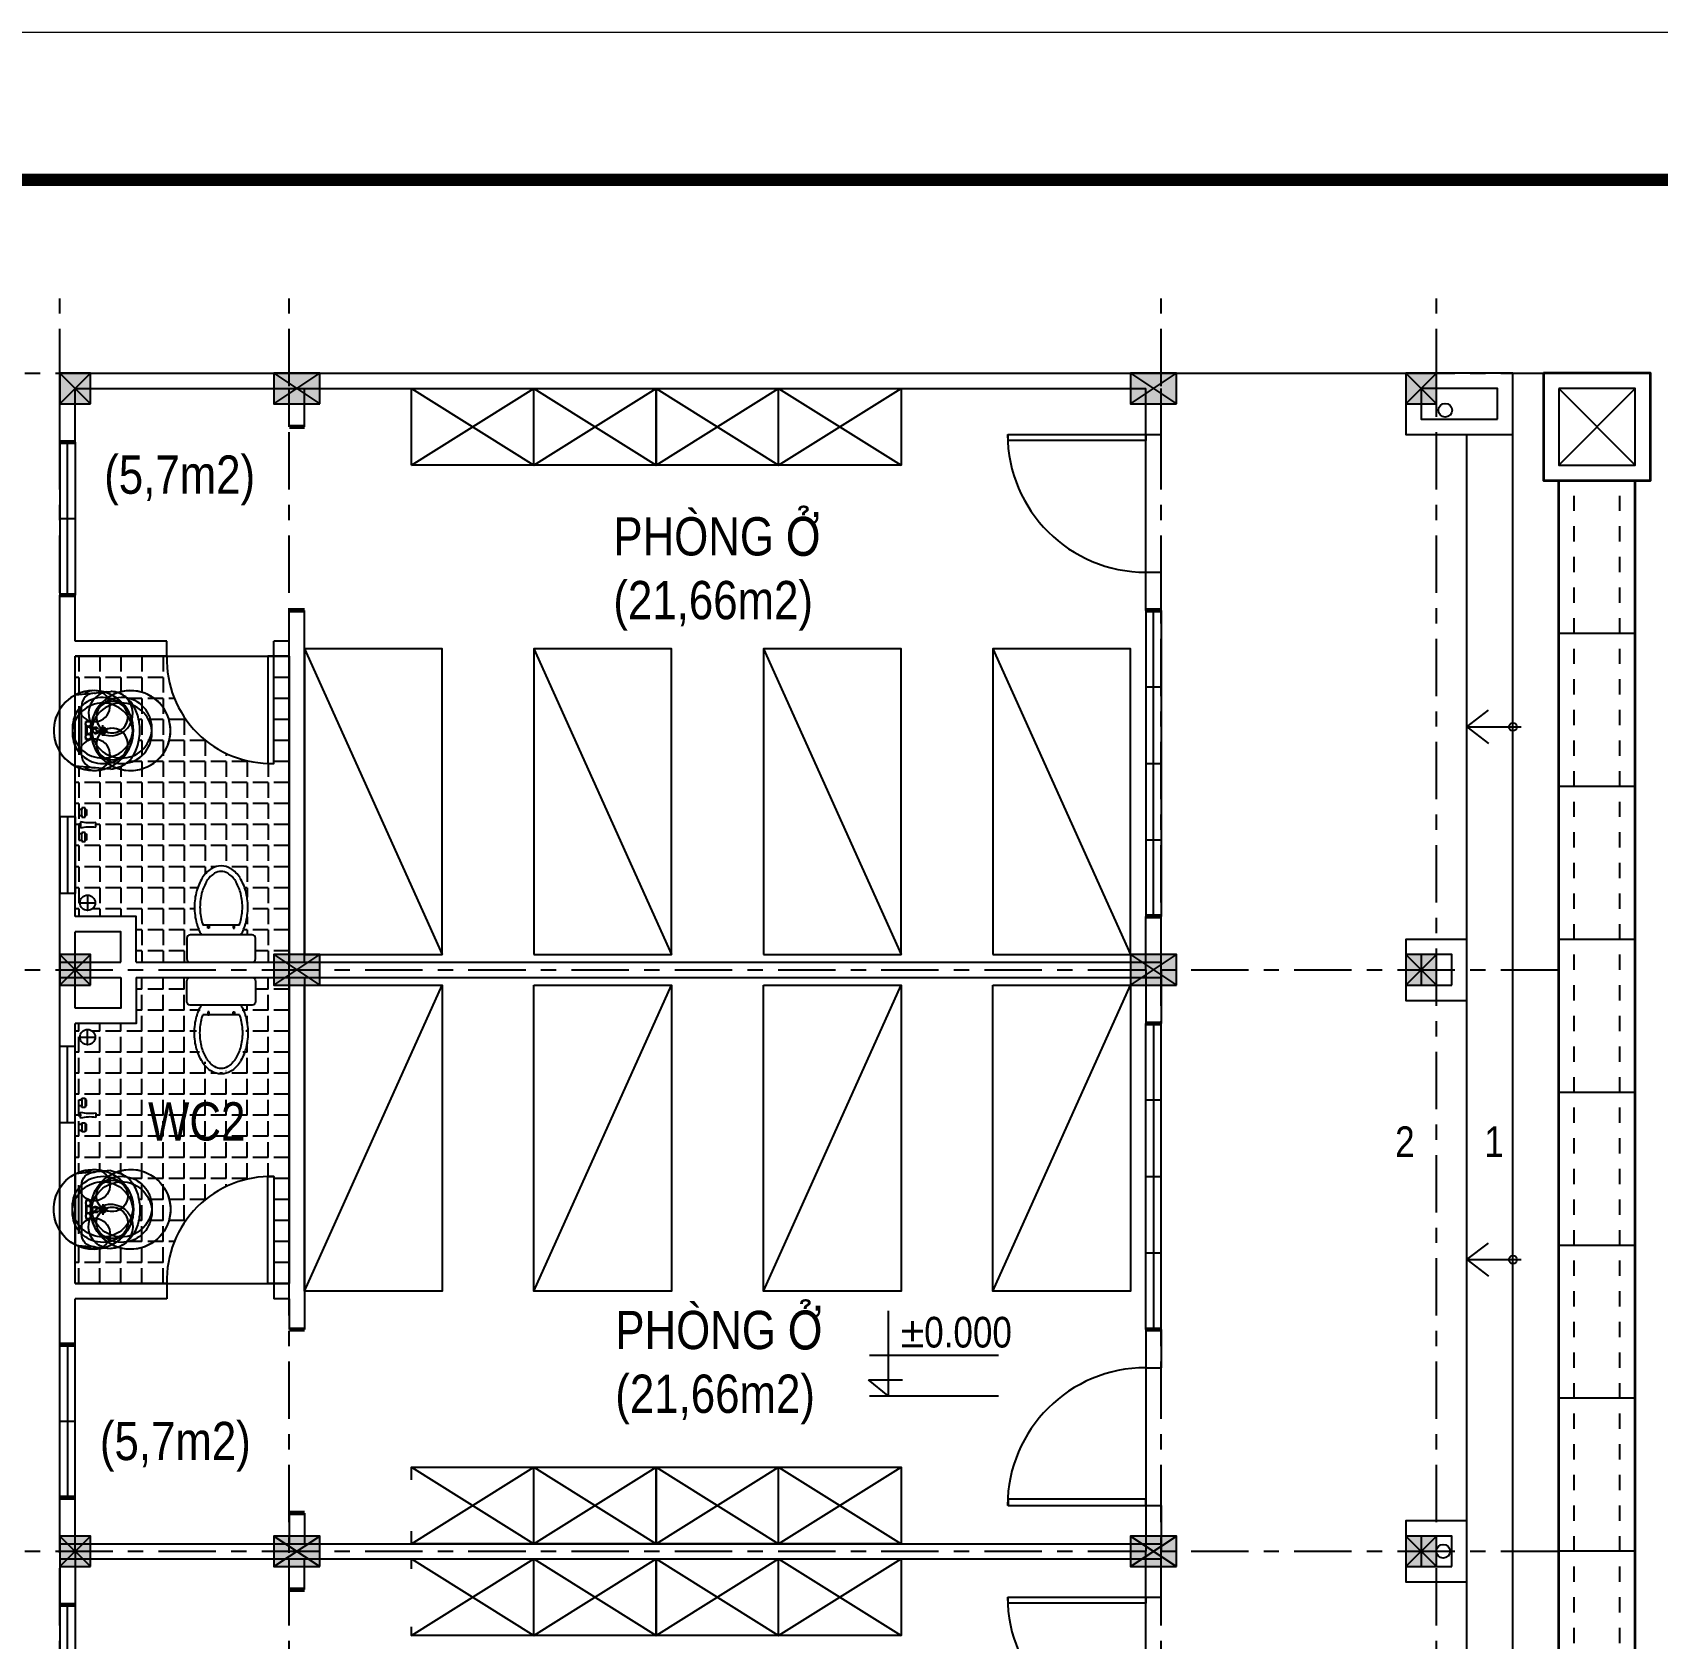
# Model space of a CAD drawing. Header units: millimetres. Extents: x -341 to 79, y 65 to 137.
# Drawn here: x -250.73 to -240.1, y 83.83 to 94.32 of the extents above; entities that cross this region are included whole.
import ezdxf

# ---------------------------------------------------------------- set-up
doc = ezdxf.new("R2010")
doc.units = ezdxf.units.MM
doc.header["$LTSCALE"] = 0.3
doc.header["$MEASUREMENT"] = 0
doc.linetypes.add('CENTER', pattern=[2, 1.25, -0.25, 0.25, -0.25])
doc.linetypes.add('DASHED2', pattern=[0.375, 0.25, -0.125])
doc.layers.get('0').update_dxf_attribs({"linetype": 'CONTINUOUS', "lineweight": 13})
doc.layers.get('DEFPOINTS').update_dxf_attribs({"linetype": 'CONTINUOUS', "lineweight": 13})
for name, color, linetype in [('CHUSO', 141, 'CONTINUOUS'), ('HACTH', 8, 'CONTINUOUS'), ('HATCH', 8, 'CONTINUOUS'), ('KT', 8, 'CONTINUOUS'), ('LAYER 1', 1, 'CONTINUOUS'), ('LAYER1', 1, 'CONTINUOUS'), ('LAYER3', 34, 'CONTINUOUS'), ('LAYER5', 5, 'CONTINUOUS'), ('LAYER7', 7, 'CONTINUOUS'), ('LAYER8', 8, 'CONTINUOUS'), ('THIETBI', 25, 'CONTINUOUS'), ('TUONG', 7, 'CONTINUOUS')]:
    doc.layers.add(name, color=color, linetype=linetype)
doc.layers.add('THOATNUOC', color=4, linetype='CONTINUOUS', lineweight=35)
doc.styles.add('ATTR', font='romans.shx', dxfattribs={"width": 0.8, "height": 0.7})
doc.styles.add('HELVE-KT', font='VHELVCN.TTF')

# ---------------------------------------------------------------- blocks, each defined once
blk = doc.blocks.new('TOILET')
at = {"layer": 'THIETBI', "linetype": 'Continuous'}
for p, q in [((2.25, 0), (-2.25, 0)), ((-2.5, -0.25), (-2.5, -1.75)), ((2.5, -1.75), (2.5, -0.25)), ((-2.25, -2), (2.25, -2)), ((-1.33, -2.7), (1.33, -2.7)), ((-0.96, -2.48), (-0.96, -2.7)), ((-0.86, -2.48), (-0.96, -2.48)), ((-0.96, -2.7), (-0.86, -2.7)), ((-0.86, -2.7), (-0.86, -2.48)), ((0.86, -2.7), (0.86, -2.48)), ((0.86, -2.48), (0.96, -2.48)), ((0.96, -2.7), (0.86, -2.7)), ((0.96, -2.48), (0.96, -2.7))]:
    blk.add_line(p, q, dxfattribs=at)
for centre, radius, start, end in [((-2.25, -0.25), 0.25, 90, 180), ((2.25, -0.25), 0.25, 0, 90), ((-2.25, -1.75), 0.25, 180, 270), ((1.34, -3.66), 3.23, 149.0966, 164.9269), ((-1.34, -3.66), 3.23, 15.0731, 30.9034), ((2.25, -1.75), 0.25, 270, 0), ((2.64, -4.01), 4.58, 164.9269, 180), ((2.64, -4.01), 4.18, 164.9269, 180), ((1.34, -3.66), 2.83, 160.176, 164.9269), ((-1.34, -3.66), 2.83, 15.0731, 19.824), ((-2.64, -4.01), 4.18, 0, 15.0731), ((-2.64, -4.01), 4.58, 360, 15.0731), ((2.64, -4.01), 4.58, 180, 195.0731), ((2.64, -4.01), 4.18, 180, 195.0731), ((-2.64, -4.01), 4.18, 344.9269, 360), ((-2.64, -4.01), 4.58, 344.9269, 0), ((1.34, -4.36), 3.23, 195.0731, 213.0315), ((1.34, -4.36), 2.83, 195.0731, 213.0315), ((-1.34, -4.36), 2.83, 326.9685, 344.9269), ((-1.34, -4.36), 3.23, 326.9685, 344.9269), ((0.52, -4.9), 2.26, 213.0315, 237.5002), ((0.52, -4.9), 1.86, 213.0315, 237.5002), ((0, -5.71), 1.29, 237.5002, 270), ((0, -5.71), 0.893, 237.5002, 270), ((0, -5.71), 0.893, 270, 302.4998), ((0, -5.71), 1.29, 270, 302.4998), ((-0.52, -4.9), 1.86, 302.4998, 326.9685), ((-0.52, -4.9), 2.26, 302.4998, 326.9685)]:
    blk.add_arc(centre, radius, start, end, dxfattribs=at)
blk = doc.blocks.new('la')
at = {"layer": 'THIETBI', "linetype": 'Continuous'}
for p, q in [((-5933, 607097), (-5955, 607330)), ((-5700, 607278), (-5735, 607278)), ((-5700, 607309), (-5700, 607252)), ((-5665, 607278), (-5700, 607278)), ((-5446, 607330), (-5467, 607097)), ((-5944, 607224), (-5944, 607230)), ((-5759, 607200), (-5715, 607200)), ((-5759, 607183), (-5759, 607200)), ((-5759, 607167), (-5759, 607183)), ((-5700, 607167), (-5759, 607167)), ((-5720, 607192), (-5728, 607192)), ((-5728, 607175), (-5672, 607175)), ((-5726, 607183), (-5717, 607183)), ((-5710, 607250), (-5715, 607196)), ((-5641, 607167), (-5700, 607167)), ((-5685, 607196), (-5690, 607250)), ((-5685, 607200), (-5641, 607200)), ((-5675, 607183), (-5684, 607183)), ((-5672, 607192), (-5680, 607192)), ((-5641, 607200), (-5641, 607183)), ((-5641, 607183), (-5641, 607167)), ((-5456, 607230), (-5456, 607224)), ((-5467, 607097), (-5933, 607097)), ((-5700, 607139), (-5859, 607139)), ((-5859, 607122), (-5541, 607122)), ((-5541, 607139), (-5700, 607139))]:
    blk.add_line(p, q, dxfattribs=at)
for centre, radius in [((-5700, 607278), 21.2), ((-5700, 607278), 17), ((-5743, 607183), 17), ((-5658, 607183), 17)]:
    blk.add_circle(centre, radius, dxfattribs=at)
for centre, radius, start, end in [((-5699, 607218), 261, 90, 106.8299), ((-5699, 607218), 261, 73.1701, 90), ((-5787, 607339), 103, 150.4377, 180), ((-5744, 607315), 152, 126.1394, 150.4377), ((-5717, 607278), 198, 106.8299, 126.1394), ((-5681, 607278), 198, 53.8606, 73.1701), ((-5653, 607315), 152, 29.5623, 53.8606), ((-5611, 607339), 103, 0, 29.5623), ((-5810, 607330), 145, 180, 190.3889), ((-5787, 607339), 103, 180, 209.5623), ((-5744, 607363), 152, 209.5623, 233.8606), ((-5653, 607363), 152, 306.1394, 330.4377), ((-5611, 607339), 103, 330.4377, 0), ((-5859, 607224), 84.9, 180, 270), ((-5859, 607224), 102, 218.2453, 270), ((-5717, 607401), 198, 233.8606, 253.1701), ((-5699, 607460), 261, 253.1701, 266.4587), ((-5720, 607196), 4.24, 270, 354.3929), ((-5700, 607232), 20, 59.7473, 120.2527), ((-5699, 607460), 261, 273.0264, 286.8299), ((-5680, 607196), 4.24, 185.6071, 270), ((-5681, 607401), 198, 286.8299, 306.1394), ((-5541, 607224), 84.9, 270, 0), ((-5541, 607224), 102, 270, 321.7547)]:
    blk.add_arc(centre, radius, start, end, dxfattribs=at)
blk.add_spline([(-5446, 607330), (-5488, 607436), (-5558, 607489), (-5649, 607517), (-5751, 607517), (-5842, 607489), (-5912, 607436), (-5950, 607366), (-5955, 607330)], degree=3, dxfattribs=at)
blk = doc.blocks.new('WALFCT1T')
for p, q in [((-5.5, -1), (-5, -1)), ((-5.5, -2), (-5.5, -1)), ((-2.5, -2), (-5.5, -2)), ((-5, -2), (-5, -2.5)), ((-5, -2.5), (-3, -2.5)), ((-3, -1), (-2.5, -1)), ((-3, -2.5), (-3, -2)), ((-2.5, -1), (-2.5, -2)), ((-1, -0.5), (1, -0.5)), ((2.5, -1), (3, -1)), ((2.5, -2), (2.5, -1)), ((5.5, -2), (2.5, -2)), ((3, -2), (3, -2.5)), ((3, -2.5), (5, -2.5)), ((5, -1), (5.5, -1)), ((5, -2.5), (5, -2)), ((5.5, -1), (5.5, -2)), ((0.75, -5.5), (-0.75, -5.5))]:
    blk.add_line(p, q)
for points in [[(-3, 0), (-3, -1), (-5, -1), (-5, 0)], [(-0.25, -0.5), (-0.25, 0), (0.25, 0), (0.25, -0.5)], [(5, 0), (5, -1), (3, -1), (3, 0)]]:
    blk.add_lwpolyline(points, close=True)
for centre, start, end in [((-13.2658, -3.6195), 351.4554, 14.26943), ((13.2658, -3.6195), 165.7306, 188.5446)]:
    blk.add_arc(centre, 12.6562, start, end)
at = {"style": 'ATTR', "width": 0.8, "flags": 9}
blk.add_attdef('ESTCODE', (0, 0), '', height=0.7, dxfattribs=at)

msp = doc.modelspace()

# ---------------------------------------------------------------- hatches: boundary and pattern name
at = {"layer": 'LAYER8', "lineweight": -2, "ltscale": 0.08}
h = msp.add_hatch(color=256, dxfattribs=at)
h.paths.add_polyline_path([(-250.4484, 91.9959), (-250.5484, 92.0959), (-250.5484, 91.8959)])
h.paths.add_polyline_path([(-250.4484, 91.9959), (-250.5484, 91.8959), (-250.3484, 91.8959)])
h.paths.add_polyline_path([(-250.3484, 92.0959), (-250.4484, 91.9959), (-250.3484, 91.8959)])
h.paths.add_polyline_path([(-250.3484, 92.0959), (-250.5484, 92.0959), (-250.4484, 91.9959)])
h = msp.add_hatch(color=256, dxfattribs=at)
h.paths.add_polyline_path([(-249.1484, 92.0959), (-249.1484, 91.8959), (-248.9984, 91.9959)])
h.paths.add_polyline_path([(-248.9984, 91.9959), (-248.8484, 92.0959), (-249.1484, 92.0959)])
h.paths.add_polyline_path([(-249.1484, 91.8959), (-248.8484, 91.8959), (-248.9984, 91.9959)])
h.paths.add_polyline_path([(-248.9984, 91.9959), (-248.8484, 91.8959), (-248.8484, 92.0959)])
h = msp.add_hatch(color=256, dxfattribs=at)
h.paths.add_polyline_path([(-243.5484, 92.0959), (-243.5484, 91.8959), (-243.3984, 91.9959)])
h.paths.add_polyline_path([(-243.3984, 91.9959), (-243.2484, 92.0959), (-243.5484, 92.0959)])
h.paths.add_polyline_path([(-243.5484, 91.8959), (-243.2484, 91.8959), (-243.3984, 91.9959)])
h.paths.add_polyline_path([(-243.3984, 91.9959), (-243.2484, 91.8959), (-243.2484, 92.0959)])
h = msp.add_hatch(color=256, dxfattribs=at)
h.paths.add_polyline_path([(-241.6484, 91.9959), (-241.7484, 92.0959), (-241.7484, 91.8959)])
h.paths.add_polyline_path([(-241.6484, 91.9959), (-241.7484, 91.8959), (-241.5484, 91.8959)])
h.paths.add_polyline_path([(-241.5484, 92.0959), (-241.6484, 91.9959), (-241.5484, 91.8959)])
h.paths.add_polyline_path([(-241.5484, 92.0959), (-241.7484, 92.0959), (-241.6484, 91.9959)])
h = msp.add_hatch(color=256, dxfattribs=at)
h.paths.add_polyline_path([(-241.6484, 91.9959), (-241.7484, 92.0959), (-241.7484, 91.8959)])
h.paths.add_polyline_path([(-241.6484, 91.9959), (-241.7484, 91.8959), (-241.5484, 91.8959)])
h.paths.add_polyline_path([(-241.5484, 92.0959), (-241.6484, 91.9959), (-241.5484, 91.8959)])
h.paths.add_polyline_path([(-241.5484, 92.0959), (-241.7484, 92.0959), (-241.6484, 91.9959)])
h = msp.add_hatch(color=256, dxfattribs=at)
h.paths.add_polyline_path([(-250.4484, 88.1959), (-250.5484, 88.2959), (-250.5484, 88.0959)])
h.paths.add_polyline_path([(-250.4484, 88.1959), (-250.5484, 88.0959), (-250.3484, 88.0959)])
h.paths.add_polyline_path([(-250.3484, 88.2959), (-250.4484, 88.1959), (-250.3484, 88.0959)])
h.paths.add_polyline_path([(-250.3484, 88.2959), (-250.5484, 88.2959), (-250.4484, 88.1959)])
h = msp.add_hatch(color=256, dxfattribs=at)
h.paths.add_polyline_path([(-249.1484, 88.2959), (-249.1484, 88.0959), (-248.9984, 88.1959)])
h.paths.add_polyline_path([(-248.9984, 88.1959), (-248.8484, 88.2959), (-249.1484, 88.2959)])
h.paths.add_polyline_path([(-249.1484, 88.0959), (-248.8484, 88.0959), (-248.9984, 88.1959)])
h.paths.add_polyline_path([(-248.9984, 88.1959), (-248.8484, 88.0959), (-248.8484, 88.2959)])
h = msp.add_hatch(color=256, dxfattribs=at)
h.paths.add_polyline_path([(-243.5484, 88.2959), (-243.5484, 88.0959), (-243.3984, 88.1959)])
h.paths.add_polyline_path([(-243.3984, 88.1959), (-243.2484, 88.2959), (-243.5484, 88.2959)])
h.paths.add_polyline_path([(-243.5484, 88.0959), (-243.2484, 88.0959), (-243.3984, 88.1959)])
h.paths.add_polyline_path([(-243.3984, 88.1959), (-243.2484, 88.0959), (-243.2484, 88.2959)])
h = msp.add_hatch(color=256, dxfattribs=at)
h.paths.add_polyline_path([(-241.6484, 88.1959), (-241.7484, 88.2959), (-241.7484, 88.0959)])
h.paths.add_polyline_path([(-241.6484, 88.1959), (-241.7484, 88.0959), (-241.5484, 88.0959)])
h.paths.add_polyline_path([(-241.5484, 88.2959), (-241.6484, 88.1959), (-241.5484, 88.0959)])
h.paths.add_polyline_path([(-241.5484, 88.2959), (-241.7484, 88.2959), (-241.6484, 88.1959)])
h = msp.add_hatch(color=256, dxfattribs=at)
h.paths.add_polyline_path([(-241.6484, 88.1959), (-241.7484, 88.2959), (-241.7484, 88.0959)])
h.paths.add_polyline_path([(-241.6484, 88.1959), (-241.7484, 88.0959), (-241.5484, 88.0959)])
h.paths.add_polyline_path([(-241.5484, 88.2959), (-241.6484, 88.1959), (-241.5484, 88.0959)])
h.paths.add_polyline_path([(-241.5484, 88.2959), (-241.7484, 88.2959), (-241.6484, 88.1959)])
h = msp.add_hatch(color=256, dxfattribs=at)
h.paths.add_polyline_path([(-250.4484, 84.3959), (-250.5484, 84.4959), (-250.5484, 84.2959)])
h.paths.add_polyline_path([(-250.4484, 84.3959), (-250.5484, 84.2959), (-250.3484, 84.2959)])
h.paths.add_polyline_path([(-250.3484, 84.4959), (-250.4484, 84.3959), (-250.3484, 84.2959)])
h.paths.add_polyline_path([(-250.3484, 84.4959), (-250.5484, 84.4959), (-250.4484, 84.3959)])
h = msp.add_hatch(color=256, dxfattribs=at)
h.paths.add_polyline_path([(-249.1484, 84.4959), (-249.1484, 84.2959), (-248.9984, 84.3959)])
h.paths.add_polyline_path([(-248.9984, 84.3959), (-248.8484, 84.4959), (-249.1484, 84.4959)])
h.paths.add_polyline_path([(-249.1484, 84.2959), (-248.8484, 84.2959), (-248.9984, 84.3959)])
h.paths.add_polyline_path([(-248.9984, 84.3959), (-248.8484, 84.2959), (-248.8484, 84.4959)])
h = msp.add_hatch(color=256, dxfattribs=at)
h.paths.add_polyline_path([(-243.5484, 84.4959), (-243.5484, 84.2959), (-243.3984, 84.3959)])
h.paths.add_polyline_path([(-243.3984, 84.3959), (-243.2484, 84.4959), (-243.5484, 84.4959)])
h.paths.add_polyline_path([(-243.5484, 84.2959), (-243.2484, 84.2959), (-243.3984, 84.3959)])
h.paths.add_polyline_path([(-243.3984, 84.3959), (-243.2484, 84.2959), (-243.2484, 84.4959)])
h = msp.add_hatch(color=256, dxfattribs=at)
h.paths.add_polyline_path([(-241.6484, 84.3959), (-241.7484, 84.4959), (-241.7484, 84.2959)])
h.paths.add_polyline_path([(-241.6484, 84.3959), (-241.7484, 84.2959), (-241.5484, 84.2959)])
h.paths.add_polyline_path([(-241.5484, 84.4959), (-241.6484, 84.3959), (-241.5484, 84.2959)])
h.paths.add_polyline_path([(-241.5484, 84.4959), (-241.7484, 84.4959), (-241.6484, 84.3959)])
h = msp.add_hatch(color=256, dxfattribs=at)
h.paths.add_polyline_path([(-241.6484, 84.3959), (-241.7484, 84.4959), (-241.7484, 84.2959)])
h.paths.add_polyline_path([(-241.6484, 84.3959), (-241.7484, 84.2959), (-241.5484, 84.2959)])
h.paths.add_polyline_path([(-241.5484, 84.4959), (-241.6484, 84.3959), (-241.5484, 84.2959)])
h.paths.add_polyline_path([(-241.5484, 84.4959), (-241.7484, 84.4959), (-241.6484, 84.3959)])
at = {"layer": 'THIETBI', "ltscale": 5}
h = msp.add_hatch(dxfattribs=at)
h.set_pattern_fill('ANGLE', color=256, scale=0.5, angle=90, style=0)
h.set_pattern_definition([(270, (-249.04844, 90.24586), (-0.1375, 8e-18), [0.1, -0.0375]), (180, (-249.04844, 90.24586), (0, 0.1375), [0.1, -0.0375])])
edge = h.paths.add_edge_path()
edge.add_line((-250.0484, 88.2459), (-250.0484, 88.5459))
edge.add_line((-250.0484, 88.5459), (-250.4484, 88.5459))
edge.add_line((-250.4484, 88.5459), (-250.4484, 89.5284))
edge.add_line((-250.4484, 89.5284), (-250.2151, 89.5072))
edge.add_spline(control_points=[(-250.2151, 89.5072), (-250.177, 89.5171), (-250.1096, 89.5348), (-250.0506, 89.6207), (-250.023, 89.7121), (-250.023, 89.8111), (-250.0503, 89.9038), (-250.1034, 89.9752), (-250.1643, 90.0124), (-250.2029, 90.0154), (-250.2151, 90.0163)], knot_values=[0, 0, 0, 0, 113.8972483, 201.6571891, 297.1289658, 398.6438339, 494.1156106, 581.8755515, 661.0895456, 697.5507014, 697.5507014, 697.5507014, 697.5507014], degree=3, periodic=0)
edge.add_line((-250.2151, 90.0163), (-250.4484, 89.9951))
edge.add_line((-250.4484, 89.9951), (-250.4484, 90.2459))
edge.add_line((-250.4484, 90.2459), (-249.8484, 90.2459))
edge.add_arc((-249.1684, 90.2259), 0.6803, 538.31532, 631.68468)
edge.add_line((-249.1484, 89.5459), (-249.1484, 90.2459))
edge.add_line((-249.1484, 90.2459), (-249.0484, 90.2459))
edge.add_line((-249.0484, 90.2459), (-249.0484, 88.2959))
edge.add_line((-249.0484, 88.2959), (-249.1484, 88.2959))
edge.add_line((-249.1484, 88.2959), (-249.1484, 88.2459))
edge.add_line((-249.1484, 88.2459), (-249.2888, 88.2459))
edge.add_ellipse((-249.2907, 88.2684), major_axis=(-0.0159, -0.0159), ratio=1, start_angle=45, end_angle=135)
edge.add_line((-249.2682, 88.2684), (-249.2682, 88.4034))
edge.add_ellipse((-249.2907, 88.4034), major_axis=(-0.0159, -0.0159), ratio=1, start_angle=135, end_angle=225)
edge.add_line((-249.2907, 88.4259), (-249.3639, 88.4259))
edge.add_ellipse((-249.6137, 88.5754), major_axis=(-0.2059, -0.2059), ratio=1, start_angle=104.09657, end_angle=119.92686)
edge.add_ellipse((-249.7306, 88.6069), major_axis=(-0.2915, -0.2915), ratio=1, start_angle=119.92686, end_angle=135)
edge.add_ellipse((-249.7306, 88.6069), major_axis=(-0.2915, 0.2915), ratio=1, start_angle=225, end_angle=240.07314)
edge.add_ellipse((-249.6137, 88.6384), major_axis=(-0.2059, -0.2059), ratio=1, start_angle=150.07314, end_angle=168.03155)
edge.add_ellipse((-249.5398, 88.6864), major_axis=(-0.1435, -0.1435), ratio=1, start_angle=168.03155, end_angle=192.50023)
edge.add_ellipse((-249.4932, 88.7594), major_axis=(-0.0823, -0.0823), ratio=1, start_angle=192.50023, end_angle=225)
edge.add_ellipse((-249.4932, 88.7594), major_axis=(-0.0823, 0.0823), ratio=1, start_angle=315, end_angle=347.49977)
edge.add_ellipse((-249.4467, 88.6864), major_axis=(-0.1435, 0.1435), ratio=1, start_angle=347.49977, end_angle=371.96845)
edge.add_ellipse((-249.3728, 88.6384), major_axis=(-0.2059, 0.2059), ratio=1, start_angle=11.96845, end_angle=29.92686)
edge.add_ellipse((-249.2559, 88.6069), major_axis=(-0.2915, -0.2915), ratio=1, start_angle=-60.07314, end_angle=-45)
edge.add_ellipse((-249.2559, 88.6069), major_axis=(-0.2915, 0.2915), ratio=1, start_angle=45, end_angle=60.07314)
edge.add_ellipse((-249.3728, 88.5754), major_axis=(-0.2059, 0.2059), ratio=1, start_angle=60.07314, end_angle=75.90343)
edge.add_line((-249.6226, 88.4259), (-249.6957, 88.4259))
edge.add_ellipse((-249.6957, 88.4034), major_axis=(-0.0159, -0.0159), ratio=1, start_angle=225, end_angle=315)
edge.add_line((-249.7182, 88.4034), (-249.7182, 88.2684))
edge.add_ellipse((-249.6957, 88.2684), major_axis=(-0.0159, 0.0159), ratio=1, start_angle=45, end_angle=135)
edge.add_line((-249.6977, 88.2459), (-250.0484, 88.2459))
edge = h.paths.add_edge_path(flags=16)
edge.add_ellipse((-250.3507, 89.4099), major_axis=(-0.179, 0.179), ratio=1, start_angle=120.73057, end_angle=143.5446, ccw=False)
edge.add_line((-250.4131, 89.1646), (-250.4131, 89.1496))
edge.add_line((-250.4131, 89.1496), (-250.4231, 89.1496))
edge.add_line((-250.4231, 89.1496), (-250.4231, 89.1396))
edge.add_line((-250.4231, 89.1396), (-250.4131, 89.1396))
edge.add_line((-250.4131, 89.1396), (-250.4131, 89.1246))
edge.add_ellipse((-250.3507, 88.8793), major_axis=(-0.179, -0.179), ratio=1, start_angle=216.4554, end_angle=239.2694, ccw=False)
edge.add_line((-250.3131, 89.1296), (-250.3131, 89.1596))
h.paths.add_polyline_path([(-250.3731, 89.2446), (-250.3831, 89.2446), (-250.3831, 89.2546), (-250.4031, 89.2546), (-250.4031, 89.2446), (-250.4231, 89.2446), (-250.4231, 89.2046), (-250.4031, 89.2046), (-250.4031, 89.1946), (-250.3831, 89.1946), (-250.3831, 89.2046), (-250.3731, 89.2046)], flags=16)
h.paths.add_polyline_path([(-250.3731, 89.0846), (-250.3831, 89.0846), (-250.3831, 89.0946), (-250.4031, 89.0946), (-250.4031, 89.0846), (-250.4231, 89.0846), (-250.4231, 89.0446), (-250.4031, 89.0446), (-250.4031, 89.0346), (-250.3831, 89.0346), (-250.3831, 89.0446), (-250.3731, 89.0446)], flags=16)
h.paths.add_polyline_path([(-250.3668, 88.6847, 1), (-250.3668, 88.5847, 1)], flags=16)
h = msp.add_hatch(dxfattribs=at)
h.set_pattern_fill('ANGLE', color=256, scale=0.5, angle=90, style=0)
h.set_pattern_definition([(90, (-249.04844, 86.14586), (-0.1375, 8e-18), [0.1, -0.0375]), (180, (-249.04844, 86.14586), (-2e-17, -0.1375), [0.1, -0.0375])])
edge = h.paths.add_edge_path()
edge.add_line((-250.0484, 88.1459), (-250.0484, 87.8459))
edge.add_line((-250.0484, 87.8459), (-250.4484, 87.8459))
edge.add_line((-250.4484, 87.8459), (-250.4484, 86.8633))
edge.add_line((-250.4484, 86.8633), (-250.2151, 86.8846))
edge.add_spline(control_points=[(-250.2151, 86.8846), (-250.177, 86.8746), (-250.1096, 86.8569), (-250.0506, 86.771), (-250.023, 86.6796), (-250.023, 86.5806), (-250.0503, 86.4879), (-250.1034, 86.4165), (-250.1643, 86.3793), (-250.2029, 86.3764), (-250.2151, 86.3754)], knot_values=[0, 0, 0, 0, 113.8972483, 201.6571891, 297.1289658, 398.6438339, 494.1156106, 581.8755515, 661.0895456, 697.5507014, 697.5507014, 697.5507014, 697.5507014], degree=3, periodic=0)
edge.add_line((-250.2151, 86.3754), (-250.4484, 86.3966))
edge.add_line((-250.4484, 86.3966), (-250.4484, 86.1459))
edge.add_line((-250.4484, 86.1459), (-249.8484, 86.1459))
edge.add_arc((-249.1684, 86.1659), 0.6803, 88.31532, 181.68468, ccw=False)
edge.add_line((-249.1484, 86.8459), (-249.1484, 86.1459))
edge.add_line((-249.1484, 86.1459), (-249.0484, 86.1459))
edge.add_line((-249.0484, 86.1459), (-249.0484, 88.0959))
edge.add_line((-249.0484, 88.0959), (-249.1484, 88.0959))
edge.add_line((-249.1484, 88.0959), (-249.1484, 88.1459))
edge.add_line((-249.1484, 88.1459), (-249.2888, 88.1459))
edge.add_ellipse((-249.2907, 88.1234), major_axis=(-0.0159, 0.0159), ratio=1, start_angle=225, end_angle=315, ccw=False)
edge.add_line((-249.2682, 88.1234), (-249.2682, 87.9884))
edge.add_ellipse((-249.2907, 87.9884), major_axis=(-0.0159, 0.0159), ratio=1, start_angle=135, end_angle=225, ccw=False)
edge.add_line((-249.2907, 87.9659), (-249.3639, 87.9659))
edge.add_ellipse((-249.6137, 87.8163), major_axis=(-0.2059, 0.2059), ratio=1, start_angle=240.07314, end_angle=255.90343, ccw=False)
edge.add_ellipse((-249.7306, 87.7848), major_axis=(-0.2915, 0.2915), ratio=1, start_angle=225, end_angle=240.07314, ccw=False)
edge.add_ellipse((-249.7306, 87.7848), major_axis=(-0.2915, -0.2915), ratio=1, start_angle=119.92686, end_angle=135, ccw=False)
edge.add_ellipse((-249.6137, 87.7533), major_axis=(-0.2059, 0.2059), ratio=1, start_angle=191.96845, end_angle=209.92686, ccw=False)
edge.add_ellipse((-249.5398, 87.7053), major_axis=(-0.1435, 0.1435), ratio=1, start_angle=167.49977, end_angle=191.96845, ccw=False)
edge.add_ellipse((-249.4932, 87.6323), major_axis=(-0.0823, 0.0823), ratio=1, start_angle=135, end_angle=167.49977, ccw=False)
edge.add_ellipse((-249.4932, 87.6323), major_axis=(-0.0823, -0.0823), ratio=1, start_angle=12.50023, end_angle=45, ccw=False)
edge.add_ellipse((-249.4467, 87.7053), major_axis=(-0.1435, -0.1435), ratio=1, start_angle=-11.96845, end_angle=12.50023, ccw=False)
edge.add_ellipse((-249.3728, 87.7533), major_axis=(-0.2059, -0.2059), ratio=1, start_angle=330.07314, end_angle=348.03155, ccw=False)
edge.add_ellipse((-249.2559, 87.7848), major_axis=(-0.2915, 0.2915), ratio=1, start_angle=405, end_angle=420.07314, ccw=False)
edge.add_ellipse((-249.2559, 87.7848), major_axis=(-0.2915, -0.2915), ratio=1, start_angle=299.92686, end_angle=315, ccw=False)
edge.add_ellipse((-249.3728, 87.8163), major_axis=(-0.2059, -0.2059), ratio=1, start_angle=284.09657, end_angle=299.92686, ccw=False)
edge.add_line((-249.6226, 87.9659), (-249.6957, 87.9659))
edge.add_ellipse((-249.6957, 87.9884), major_axis=(-0.0159, 0.0159), ratio=1, start_angle=45, end_angle=135, ccw=False)
edge.add_line((-249.7182, 87.9884), (-249.7182, 88.1234))
edge.add_ellipse((-249.6957, 88.1234), major_axis=(-0.0159, -0.0159), ratio=1, start_angle=225, end_angle=315, ccw=False)
edge.add_line((-249.6977, 88.1459), (-250.0484, 88.1459))
edge = h.paths.add_edge_path(flags=16)
edge.add_ellipse((-250.3507, 86.9818), major_axis=(-0.179, -0.179), ratio=1, start_angle=216.4554, end_angle=239.26943)
edge.add_line((-250.4131, 87.2271), (-250.4131, 87.2421))
edge.add_line((-250.4131, 87.2421), (-250.4231, 87.2421))
edge.add_line((-250.4231, 87.2421), (-250.4231, 87.2521))
edge.add_line((-250.4231, 87.2521), (-250.4131, 87.2521))
edge.add_line((-250.4131, 87.2521), (-250.4131, 87.2671))
edge.add_ellipse((-250.3507, 87.5124), major_axis=(-0.179, 0.179), ratio=1, start_angle=120.7306, end_angle=143.5446)
edge.add_line((-250.3131, 87.2621), (-250.3131, 87.2321))
h.paths.add_polyline_path([(-250.3731, 87.1471), (-250.3831, 87.1471), (-250.3831, 87.1371), (-250.4031, 87.1371), (-250.4031, 87.1471), (-250.4231, 87.1471), (-250.4231, 87.1871), (-250.4031, 87.1871), (-250.4031, 87.1971), (-250.3831, 87.1971), (-250.3831, 87.1871), (-250.3731, 87.1871)], flags=16)
h.paths.add_polyline_path([(-250.3731, 87.3071), (-250.3831, 87.3071), (-250.3831, 87.2971), (-250.4031, 87.2971), (-250.4031, 87.3071), (-250.4231, 87.3071), (-250.4231, 87.3471), (-250.4031, 87.3471), (-250.4031, 87.3571), (-250.3831, 87.3571), (-250.3831, 87.3471), (-250.3731, 87.3471)], flags=16)
h.paths.add_polyline_path([(-250.3668, 87.707, -1), (-250.3668, 87.807, -1)], flags=16)

# ---------------------------------------------------------------- linework, layer by layer
at = {"layer": 'DEFPOINTS', "linetype": 'Continuous', "ltscale": 0.08}
msp.add_lwpolyline([(-257.2157, 64.6235), (-215.2157, 64.6235), (-215.2157, 94.3235), (-257.2157, 94.3235)], close=True, dxfattribs=at)
at = {"layer": 'HACTH', "linetype": 'DASHED2'}
for points in [[(-240.6484, 69.3959), (-240.6484, 91.3959)], [(-240.3484, 69.3959), (-240.3484, 91.3959)]]:
    msp.add_lwpolyline(points, dxfattribs=at)
at = {"layer": 'HATCH', "linetype": 'CENTER'}
for points in [[(-250.5484, 67.7113), (-250.5484, 92.5843)], [(-249.0484, 67.7113), (-249.0484, 92.5843)], [(-243.3484, 67.7113), (-243.3484, 92.5843)], [(-241.5484, 67.7113), (-241.5484, 92.5843)], [(-253.2774, 92.0959), (-240.6697, 92.0959)], [(-253.2774, 88.1959), (-240.6697, 88.1959)], [(-253.2774, 84.3959), (-240.6697, 84.3959)]]:
    msp.add_lwpolyline(points, dxfattribs=at)
at = {"layer": 'LAYER 1', "ltscale": 5}
for p, q in [((-250.4168, 88.6347), (-250.3168, 88.6347)), ((-250.3668, 88.6847), (-250.3668, 88.5847)), ((-250.4168, 87.757), (-250.3168, 87.757)), ((-250.3668, 87.707), (-250.3668, 87.807))]:
    msp.add_line(p, q, dxfattribs=at)
for points in [[(-240.7484, 91.9959), (-240.7484, 91.4959), (-240.2484, 91.4959), (-240.2484, 91.9959), (-240.7484, 91.9959)], [(-240.7484, 91.4959), (-240.2484, 91.9959)], [(-240.2484, 91.4959), (-240.7484, 91.9959)], [(-240.2484, 91.3959), (-240.7484, 91.3959)], [(-240.2484, 90.3959), (-240.7484, 90.3959)], [(-241.3484, 89.7846), (-241.2082, 89.8932)], [(-241.3484, 89.7846), (-240.9947, 89.7846)], [(-241.3484, 89.7846), (-241.2082, 89.676)], [(-240.2484, 89.3959), (-240.7484, 89.3959)], [(-240.2484, 88.3959), (-240.7484, 88.3959)], [(-240.2484, 87.3959), (-240.7484, 87.3959)], [(-241.3484, 86.3024), (-241.2082, 86.411)], [(-240.2484, 86.3959), (-240.7484, 86.3959)], [(-241.3484, 86.3024), (-240.9947, 86.3024)], [(-241.3484, 86.3024), (-241.2082, 86.1938)], [(-240.2484, 85.3959), (-240.7484, 85.3959)], [(-240.2484, 84.3959), (-240.7484, 84.3959)]]:
    msp.add_lwpolyline(points, dxfattribs=at)
for centre, radius in [((-241.4905, 91.8541), 0.045), ((-241.0484, 89.7846), 0.0263), ((-250.3668, 88.6347), 0.05), ((-250.3668, 87.757), 0.05), ((-241.0484, 86.3024), 0.0263), ((-241.5034, 84.3959), 0.045)]:
    msp.add_circle(centre, radius, dxfattribs=at)
at = {"layer": 'LAYER1', "linetype": 'Continuous', "ltscale": 0.05}
for points in [[(-245.1335, 85.9687), (-245.1335, 85.413)], [(-245.2546, 85.6787), (-244.4109, 85.6787)], [(-245.2614, 85.5166), (-245.0384, 85.5166)], [(-245.1335, 85.413), (-245.2614, 85.5166)], [(-245.2546, 85.413), (-244.4109, 85.413)]]:
    msp.add_lwpolyline(points, dxfattribs=at)
at = {"layer": 'LAYER5', "color": 163, "linetype": 'Continuous'}
for p, q in [((-243.4484, 90.7959), (-243.4484, 91.6959)), ((-250.5484, 91.6459), (-250.5484, 90.6459)), ((-250.4984, 90.6459), (-250.4984, 91.6459)), ((-250.4484, 91.6459), (-250.4484, 90.6459)), ((-250.5484, 91.1459), (-250.4484, 91.1459)), ((-243.4484, 90.5459), (-243.4484, 88.5459)), ((-243.3984, 88.5459), (-243.3984, 90.5459)), ((-243.3484, 90.5459), (-243.3484, 88.5459)), ((-249.8484, 90.2459), (-249.1484, 90.2459)), ((-243.4484, 90.0459), (-243.3484, 90.0459)), ((-243.4484, 89.5459), (-243.3484, 89.5459)), ((-243.4484, 89.0459), (-243.3484, 89.0459)), ((-243.4484, 85.8459), (-243.4484, 87.8459)), ((-243.3984, 87.8459), (-243.3984, 85.8459)), ((-243.3484, 85.8459), (-243.3484, 87.8459)), ((-243.4484, 87.3459), (-243.3484, 87.3459)), ((-243.4484, 86.8459), (-243.3484, 86.8459)), ((-243.4484, 86.3459), (-243.3484, 86.3459)), ((-249.8484, 86.1459), (-249.1484, 86.1459)), ((-250.5484, 84.7459), (-250.5484, 85.7459)), ((-250.4984, 85.7459), (-250.4984, 84.7459)), ((-250.4484, 84.7459), (-250.4484, 85.7459)), ((-243.4484, 85.5959), (-243.4484, 84.6959)), ((-250.5484, 85.2459), (-250.4484, 85.2459)), ((-250.5484, 84.0459), (-250.5484, 83.0459)), ((-250.4984, 83.0459), (-250.4984, 84.0459)), ((-250.4484, 84.0459), (-250.4484, 83.0459)), ((-243.4484, 83.1959), (-243.4484, 84.0959))]:
    msp.add_line(p, q, dxfattribs=at)
for points in [[(-243.4484, 91.6959), (-243.4484, 91.6559), (-244.3484, 91.6559), (-244.3484, 91.6959)], [(-249.1484, 90.2459), (-249.1884, 90.2459), (-249.1884, 89.5459), (-249.1484, 89.5459)], [(-249.1484, 86.1459), (-249.1884, 86.1459), (-249.1884, 86.8459), (-249.1484, 86.8459)], [(-243.4484, 84.6959), (-243.4484, 84.7359), (-244.3484, 84.7359), (-244.3484, 84.6959)], [(-243.4484, 84.0959), (-243.4484, 84.0559), (-244.3484, 84.0559), (-244.3484, 84.0959)]]:
    msp.add_lwpolyline(points, close=True, dxfattribs=at)
for centre, radius, start, end in [((-243.4484, 91.6998), 0.9039, 180.25259, 270), ((-249.1684, 90.2259), 0.6803, 178.31532, 271.68468), ((-249.1684, 86.1659), 0.6803, 88.31532, 181.68468), ((-243.4484, 84.6919), 0.9039, 90, 179.74741), ((-243.4484, 84.0998), 0.9039, 180.25259, 270)]:
    msp.add_arc(centre, radius, start, end, dxfattribs=at)
at = {"layer": 'LAYER7', "linetype": 'Continuous', "const_width": 0.08}
msp.add_lwpolyline([(-216.2157, 93.3609), (-255.4157, 93.3609), (-255.4157, 65.586), (-216.2157, 65.586)], close=True, dxfattribs=at)
at = {"layer": 'LAYER8', "lineweight": -2, "ltscale": 0.08}
for p, q in [((-250.5484, 91.8959), (-250.3484, 92.0959)), ((-250.5484, 92.0959), (-250.3484, 91.8959)), ((-249.1484, 91.8959), (-248.8484, 92.0959)), ((-249.1484, 92.0959), (-248.8484, 91.8959)), ((-243.5484, 91.8959), (-243.2484, 92.0959)), ((-243.5484, 92.0959), (-243.2484, 91.8959)), ((-243.3484, 92.0959), (-241.5484, 92.0959)), ((-241.7484, 91.8959), (-241.5484, 92.0959)), ((-241.7484, 92.0959), (-241.5484, 91.8959)), ((-241.7484, 91.8959), (-241.5484, 92.0959)), ((-241.7484, 92.0959), (-241.5484, 91.8959)), ((-241.0484, 69.5959), (-241.0484, 92.0959)), ((-241.3484, 69.9959), (-241.3484, 91.6959)), ((-250.5484, 88.0959), (-250.3484, 88.2959)), ((-250.5484, 88.2959), (-250.3484, 88.0959)), ((-249.1484, 88.0959), (-248.8484, 88.2959)), ((-249.1484, 88.2959), (-248.8484, 88.0959)), ((-243.5484, 88.0959), (-243.2484, 88.2959)), ((-243.5484, 88.2959), (-243.2484, 88.0959)), ((-241.7484, 88.0959), (-241.5484, 88.2959)), ((-241.7484, 88.2959), (-241.5484, 88.0959)), ((-241.7484, 88.0959), (-241.5484, 88.2959)), ((-241.7484, 88.2959), (-241.5484, 88.0959)), ((-250.5484, 84.2959), (-250.3484, 84.4959)), ((-250.5484, 84.4959), (-250.3484, 84.2959)), ((-249.1484, 84.2959), (-248.8484, 84.4959)), ((-249.1484, 84.4959), (-248.8484, 84.2959)), ((-243.5484, 84.2959), (-243.2484, 84.4959)), ((-243.5484, 84.4959), (-243.2484, 84.2959)), ((-241.7484, 84.2959), (-241.5484, 84.4959)), ((-241.7484, 84.4959), (-241.5484, 84.2959)), ((-241.7484, 84.2959), (-241.5484, 84.4959)), ((-241.7484, 84.4959), (-241.5484, 84.2959))]:
    msp.add_line(p, q, dxfattribs=at)
for points in [[(-250.3484, 91.8959), (-250.3484, 92.0959), (-250.5484, 92.0959), (-250.5484, 91.8959)], [(-248.8484, 91.8959), (-248.8484, 92.0959), (-249.1484, 92.0959), (-249.1484, 91.8959)], [(-243.2484, 91.8959), (-243.2484, 92.0959), (-243.5484, 92.0959), (-243.5484, 91.8959)], [(-241.5484, 91.8959), (-241.5484, 92.0959), (-241.7484, 92.0959), (-241.7484, 91.8959)], [(-241.5484, 91.8959), (-241.5484, 92.0959), (-241.7484, 92.0959), (-241.7484, 91.8959)], [(-241.0484, 91.6959), (-241.0484, 92.0959), (-241.7484, 92.0959), (-241.7484, 91.6959)], [(-241.1484, 91.7959), (-241.1484, 91.9959), (-241.6484, 91.9959), (-241.6484, 91.7959)], [(-249.0484, 88.2459), (-249.0484, 90.2459), (-249.0484, 90.2459), (-249.0484, 88.2459)], [(-241.3484, 87.9959), (-241.3484, 88.3959), (-241.7484, 88.3959), (-241.7484, 87.9959)], [(-250.3484, 88.0959), (-250.3484, 88.2959), (-250.5484, 88.2959), (-250.5484, 88.0959)], [(-248.8484, 88.0959), (-248.8484, 88.2959), (-249.1484, 88.2959), (-249.1484, 88.0959)], [(-243.2484, 88.0959), (-243.2484, 88.2959), (-243.5484, 88.2959), (-243.5484, 88.0959)], [(-241.5484, 88.0959), (-241.5484, 88.2959), (-241.7484, 88.2959), (-241.7484, 88.0959)], [(-241.5484, 88.0959), (-241.5484, 88.2959), (-241.7484, 88.2959), (-241.7484, 88.0959)], [(-241.4484, 88.0959), (-241.4484, 88.2959), (-241.6484, 88.2959), (-241.6484, 88.0959)], [(-249.0484, 88.1459), (-249.0484, 86.1459), (-249.0484, 86.1459), (-249.0484, 88.1459)], [(-241.3484, 84.1959), (-241.3484, 84.5959), (-241.7484, 84.5959), (-241.7484, 84.1959)], [(-250.3484, 84.2959), (-250.3484, 84.4959), (-250.5484, 84.4959), (-250.5484, 84.2959)], [(-248.8484, 84.2959), (-248.8484, 84.4959), (-249.1484, 84.4959), (-249.1484, 84.2959)], [(-243.2484, 84.2959), (-243.2484, 84.4959), (-243.5484, 84.4959), (-243.5484, 84.2959)], [(-241.5484, 84.2959), (-241.5484, 84.4959), (-241.7484, 84.4959), (-241.7484, 84.2959)], [(-241.5484, 84.2959), (-241.5484, 84.4959), (-241.7484, 84.4959), (-241.7484, 84.2959)], [(-241.4484, 84.2959), (-241.4484, 84.4959), (-241.6484, 84.4959), (-241.6484, 84.2959)]]:
    msp.add_lwpolyline(points, close=True, dxfattribs=at)
for points in [[(-250.5484, 91.6459), (-250.5484, 92.0959)], [(-250.5484, 92.0959), (-243.2484, 92.0959)], [(-250.4484, 91.6459), (-250.4484, 91.9959)], [(-250.4484, 91.9959), (-243.4484, 91.9959)], [(-249.0484, 91.7459), (-249.0484, 91.9959)], [(-248.9484, 91.7459), (-248.9484, 91.9959)], [(-243.4484, 91.6959), (-243.4484, 91.9959)], [(-243.3484, 91.6959), (-243.3484, 91.9959)], [(-243.4484, 91.6959), (-243.3484, 91.6959)], [(-243.4484, 90.5459), (-243.4484, 90.7959)], [(-243.4484, 90.7959), (-243.3484, 90.7959)], [(-243.3484, 90.5459), (-243.3484, 90.7959)], [(-250.5484, 88.1959), (-250.5484, 90.6459)], [(-250.4484, 90.3459), (-250.4484, 90.6459)], [(-249.0484, 90.3459), (-249.0484, 90.5459)], [(-248.9484, 90.3459), (-248.9484, 90.5459)], [(-249.8484, 90.3459), (-250.4484, 90.3459)], [(-249.8484, 90.3459), (-250.4484, 90.3459)], [(-249.8484, 90.2459), (-249.8484, 90.3459)], [(-249.0484, 90.3459), (-249.1484, 90.3459)], [(-249.0484, 90.3459), (-249.1484, 90.3459)], [(-249.1484, 90.2459), (-249.1484, 90.3459)], [(-248.9484, 88.2459), (-248.9484, 90.3459)], [(-249.8484, 90.2459), (-250.4484, 90.2459)], [(-250.4484, 90.2459), (-249.8484, 90.2459)], [(-250.4484, 88.5459), (-250.4484, 90.2459)], [(-249.0484, 90.2459), (-249.1484, 90.2459)], [(-249.1484, 90.2459), (-249.0484, 90.2459)], [(-250.4484, 89.1959), (-250.5484, 89.1959)], [(-250.5484, 89.1959), (-250.5484, 88.6959)], [(-250.4984, 89.1959), (-250.4984, 88.6959)], [(-250.4484, 89.1959), (-250.4484, 88.6959)], [(-250.4484, 88.6959), (-250.5484, 88.6959)], [(-250.0484, 88.2459), (-250.0484, 88.5459), (-250.4484, 88.5459)], [(-243.4484, 88.1959), (-243.4484, 88.5459)], [(-243.3484, 88.1959), (-243.3484, 88.5459)], [(-250.1484, 88.2459), (-250.1484, 88.4459), (-250.4484, 88.4459)], [(-250.4484, 88.1959), (-250.4484, 88.4459)], [(-250.5484, 88.2459), (-250.1484, 88.2459)], [(-250.5484, 85.7459), (-250.5484, 88.1959)], [(-250.4484, 87.9459), (-250.4484, 88.1959)], [(-250.0484, 88.2459), (-243.3484, 88.2459)], [(-243.4484, 88.1959), (-243.4484, 87.8459)], [(-243.3484, 88.1959), (-243.3484, 87.8459)], [(-250.5484, 88.1459), (-250.1484, 88.1459)], [(-250.1484, 88.1459), (-250.1484, 87.9459), (-250.4484, 87.9459)], [(-250.0484, 88.1459), (-250.0484, 87.8459), (-250.4484, 87.8459)], [(-250.0484, 88.1459), (-243.3484, 88.1459)], [(-248.9484, 88.1459), (-248.9484, 86.0459)], [(-250.4484, 86.1459), (-250.4484, 87.8459)], [(-250.4484, 87.6959), (-250.5484, 87.6959)], [(-250.5484, 87.1959), (-250.5484, 87.6959)], [(-250.4984, 87.1959), (-250.4984, 87.6959)], [(-250.4484, 87.1959), (-250.4484, 87.6959)], [(-250.4484, 87.1959), (-250.5484, 87.1959)], [(-249.8484, 86.1459), (-250.4484, 86.1459)], [(-250.4484, 86.1459), (-249.8484, 86.1459)], [(-249.8484, 86.1459), (-249.8484, 86.0459)], [(-249.0484, 86.1459), (-249.1484, 86.1459)], [(-249.1484, 86.1459), (-249.0484, 86.1459)], [(-249.1484, 86.1459), (-249.1484, 86.0459)], [(-249.8484, 86.0459), (-250.4484, 86.0459)], [(-249.8484, 86.0459), (-250.4484, 86.0459)], [(-250.4484, 85.7459), (-250.4484, 86.0459)], [(-249.0484, 86.0459), (-249.1484, 86.0459)], [(-249.0484, 86.0459), (-249.1484, 86.0459)], [(-249.0484, 86.0459), (-249.0484, 85.8459)], [(-248.9484, 86.0459), (-248.9484, 85.8459)], [(-243.4484, 85.8459), (-243.4484, 85.5959)], [(-243.3484, 85.8459), (-243.3484, 85.5959)], [(-243.4484, 85.5959), (-243.3484, 85.5959)], [(-250.5484, 84.3959), (-250.5484, 84.7459)], [(-250.4484, 84.3959), (-250.4484, 84.7459)], [(-243.4484, 84.6959), (-243.4484, 84.3959)], [(-243.4484, 84.6959), (-243.3484, 84.6959)], [(-243.3484, 84.6959), (-243.3484, 84.3959)], [(-249.0484, 84.6459), (-249.0484, 84.4459)], [(-248.9484, 84.6459), (-248.9484, 84.4459)], [(-250.5484, 84.4459), (-243.3484, 84.4459)], [(-250.5484, 84.3959), (-250.5484, 84.0459)], [(-250.4484, 84.3959), (-250.4484, 84.0459)], [(-243.4484, 84.0959), (-243.4484, 84.3959)], [(-243.3484, 84.0959), (-243.3484, 84.3959)], [(-250.5484, 84.3459), (-243.3484, 84.3459)], [(-249.0484, 84.1459), (-249.0484, 84.3459)], [(-248.9484, 84.1459), (-248.9484, 84.3459)], [(-243.4484, 84.0959), (-243.3484, 84.0959)]]:
    msp.add_lwpolyline(points, dxfattribs=at)
at = {"layer": 'THIETBI', "ltscale": 5}
for p, q in [((-248.2484, 91.4959), (-247.4484, 91.9959)), ((-248.2484, 91.9959), (-247.4484, 91.4959)), ((-247.4484, 91.4959), (-246.6484, 91.9959)), ((-247.4484, 91.9959), (-246.6484, 91.4959)), ((-246.6484, 91.4959), (-245.8484, 91.9959)), ((-246.6484, 91.9959), (-245.8484, 91.4959)), ((-245.8484, 91.4959), (-245.0484, 91.9959)), ((-245.8484, 91.9959), (-245.0484, 91.4959)), ((-248.9484, 90.2959), (-248.0484, 88.2959)), ((-247.4484, 90.2959), (-246.5484, 88.2959)), ((-245.9484, 90.2959), (-245.0484, 88.2959)), ((-244.4484, 90.2959), (-243.5484, 88.2959)), ((-248.9484, 86.0959), (-248.0484, 88.0959)), ((-247.4484, 86.0959), (-246.5484, 88.0959)), ((-245.9484, 86.0959), (-245.0484, 88.0959)), ((-244.4484, 86.0959), (-243.5484, 88.0959)), ((-248.2484, 84.4459), (-247.4484, 84.9459)), ((-248.2484, 84.9459), (-247.4484, 84.4459)), ((-247.4484, 84.4459), (-246.6484, 84.9459)), ((-247.4484, 84.9459), (-246.6484, 84.4459)), ((-246.6484, 84.4459), (-245.8484, 84.9459)), ((-246.6484, 84.9459), (-245.8484, 84.4459)), ((-245.8484, 84.4459), (-245.0484, 84.9459)), ((-245.8484, 84.9459), (-245.0484, 84.4459)), ((-248.2484, 83.8459), (-247.4484, 84.3459)), ((-248.2484, 84.3459), (-247.4484, 83.8459)), ((-247.4484, 83.8459), (-246.6484, 84.3459)), ((-247.4484, 84.3459), (-246.6484, 83.8459)), ((-246.6484, 83.8459), (-245.8484, 84.3459)), ((-246.6484, 84.3459), (-245.8484, 83.8459)), ((-245.8484, 83.8459), (-245.0484, 84.3459)), ((-245.8484, 84.3459), (-245.0484, 83.8459))]:
    msp.add_line(p, q, dxfattribs=at)
for points in [[(-248.2484, 91.4959), (-248.2484, 91.9959), (-246.6484, 91.9959), (-246.6484, 91.4959)], [(-246.6484, 91.4959), (-246.6484, 91.9959), (-245.0484, 91.9959), (-245.0484, 91.4959)], [(-248.9484, 88.2959), (-248.0484, 88.2959), (-248.0484, 90.2959), (-248.9484, 90.2959)], [(-247.4484, 88.2959), (-246.5484, 88.2959), (-246.5484, 90.2959), (-247.4484, 90.2959)], [(-245.9484, 88.2959), (-245.0484, 88.2959), (-245.0484, 90.2959), (-245.9484, 90.2959)], [(-244.4484, 88.2959), (-243.5484, 88.2959), (-243.5484, 90.2959), (-244.4484, 90.2959)], [(-248.9484, 88.0959), (-248.0484, 88.0959), (-248.0484, 86.0959), (-248.9484, 86.0959)], [(-247.4484, 88.0959), (-246.5484, 88.0959), (-246.5484, 86.0959), (-247.4484, 86.0959)], [(-245.9484, 88.0959), (-245.0484, 88.0959), (-245.0484, 86.0959), (-245.9484, 86.0959)], [(-244.4484, 88.0959), (-243.5484, 88.0959), (-243.5484, 86.0959), (-244.4484, 86.0959)], [(-246.6484, 84.4459), (-246.6484, 84.9459), (-245.0484, 84.9459), (-245.0484, 84.4459)], [(-246.6484, 83.8459), (-246.6484, 84.3459), (-245.0484, 84.3459), (-245.0484, 83.8459)]]:
    msp.add_lwpolyline(points, close=True, dxfattribs=at)
for points in [[(-247.4484, 91.4959), (-247.4484, 91.9959)], [(-245.8484, 91.4959), (-245.8484, 91.9959)], [(-248.2484, 84.8636), (-248.2484, 84.9459), (-246.6484, 84.9459), (-246.6484, 84.4459), (-248.2484, 84.4459), (-248.2484, 84.5279)], [(-247.4484, 84.4459), (-247.4484, 84.9459)], [(-245.8484, 84.4459), (-245.8484, 84.9459)], [(-248.2484, 84.2824), (-248.2484, 84.3459), (-246.6484, 84.3459), (-246.6484, 83.8459), (-248.2484, 83.8459), (-248.2484, 83.9033)], [(-247.4484, 83.8459), (-247.4484, 84.3459)], [(-245.8484, 83.8459), (-245.8484, 84.3459)]]:
    msp.add_lwpolyline(points, dxfattribs=at)
at = {"layer": 'THOATNUOC', "linetype": 'Continuous', "ltscale": 0.08}
msp.add_lwpolyline([(-240.8484, 92.0959), (-240.8484, 91.3959), (-240.1484, 91.3959), (-240.1484, 92.0959)], close=True, dxfattribs=at)
for points in [[(-240.7484, 69.3959), (-240.7484, 91.3959)], [(-240.2484, 69.3959), (-240.2484, 91.3959)]]:
    msp.add_lwpolyline(points, dxfattribs=at)
at = {"layer": 'TUONG', "linetype": 'ByBlock', "ltscale": 5, "const_width": 0.03}
for points in [[(-248.9484, 91.7459), (-249.0484, 91.7459)], [(-250.4484, 91.6459), (-250.5484, 91.6459)], [(-250.4484, 90.6459), (-250.5484, 90.6459)], [(-248.9484, 90.5459), (-249.0484, 90.5459)], [(-243.3484, 90.5459), (-243.4484, 90.5459)], [(-243.3484, 88.5459), (-243.4484, 88.5459)], [(-243.3484, 87.8459), (-243.4484, 87.8459)], [(-248.9484, 85.8459), (-249.0484, 85.8459)], [(-243.3484, 85.8459), (-243.4484, 85.8459)], [(-250.4484, 85.7459), (-250.5484, 85.7459)], [(-250.4484, 84.7459), (-250.5484, 84.7459)], [(-248.9484, 84.6459), (-249.0484, 84.6459)], [(-248.9484, 84.1459), (-249.0484, 84.1459)], [(-250.4484, 84.0459), (-250.5484, 84.0459)]]:
    msp.add_lwpolyline(points, dxfattribs=at)

# ---------------------------------------------------------------- block references
at = {"layer": 'CHUSO', "linetype": 'Continuous', "xscale": 0.09000000002561137, "yscale": 0.09000000002561137, "zscale": 0.09, "rotation": 180}
msp.add_blockref('TOILET', (-249.4932, 88.2459), dxfattribs=at)
at = {"layer": 'CHUSO', "linetype": 'Continuous', "xscale": -0.09000000002561137, "yscale": 0.09000000002561137, "zscale": 0.09}
msp.add_blockref('TOILET', (-249.4932, 88.1459), dxfattribs=at)
at = {"layer": 'KT', "yscale": 0.0009999999310821295, "zscale": 0.001, "rotation": 270}
for p, xscale in [((-857.5454, 84.0616), 0.0009999999892897904), ((-857.5454, 92.3301), -0.0009999999892897904)]:
    msp.add_blockref('la', p, dxfattribs=dict(at, xscale=xscale))
at = {"layer": 'LAYER3', "linetype": 'Continuous', "ltscale": 0.4, "yscale": 0.02000000001862645, "zscale": 0.02, "rotation": 90}
for p, xscale in [((-250.4231, 89.1446), -0.02000000001862645), ((-250.4231, 87.2471), 0.02000000001862645)]:
    msp.add_blockref('WALFCT1T', p, dxfattribs=dict(at, xscale=xscale))

# ---------------------------------------------------------------- texts
at = {"layer": 'LAYER1', "linetype": 'Continuous', "ltscale": 0.05, "style": 'HELVE-KT'}
for s, insert, char_height, width, attachment_point in [('\\P(5,7m2)', (-250.2578, 91.9754), 0.25, 17.4622, 1), ('PHOØNG ÔÛ \\P(21,66m2)', (-246.9291, 91.1552), 0.25, 17.4622, 1), ('\\PWC2', (-249.9712, 87.7478), 0.25, 17.4622, 1), ('2', (-241.8182, 86.9733), 0.2, 3.718548, 7), ('1', (-241.2347, 86.9733), 0.2, 3.718548, 7), ('PHOØNG ÔÛ \\P(21,66m2)', (-246.9164, 85.9676), 0.25, 17.4622, 1), ('±0.000', (-245.0503, 85.9282), 0.2, 15.184522, 1), ('\\P(5,7m2)', (-250.2861, 85.6589), 0.25, 17.4622, 1)]:
    msp.add_mtext(s, dxfattribs=dict(at, insert=insert, char_height=char_height, width=width, attachment_point=attachment_point))

doc.saveas('drawing.dxf')
